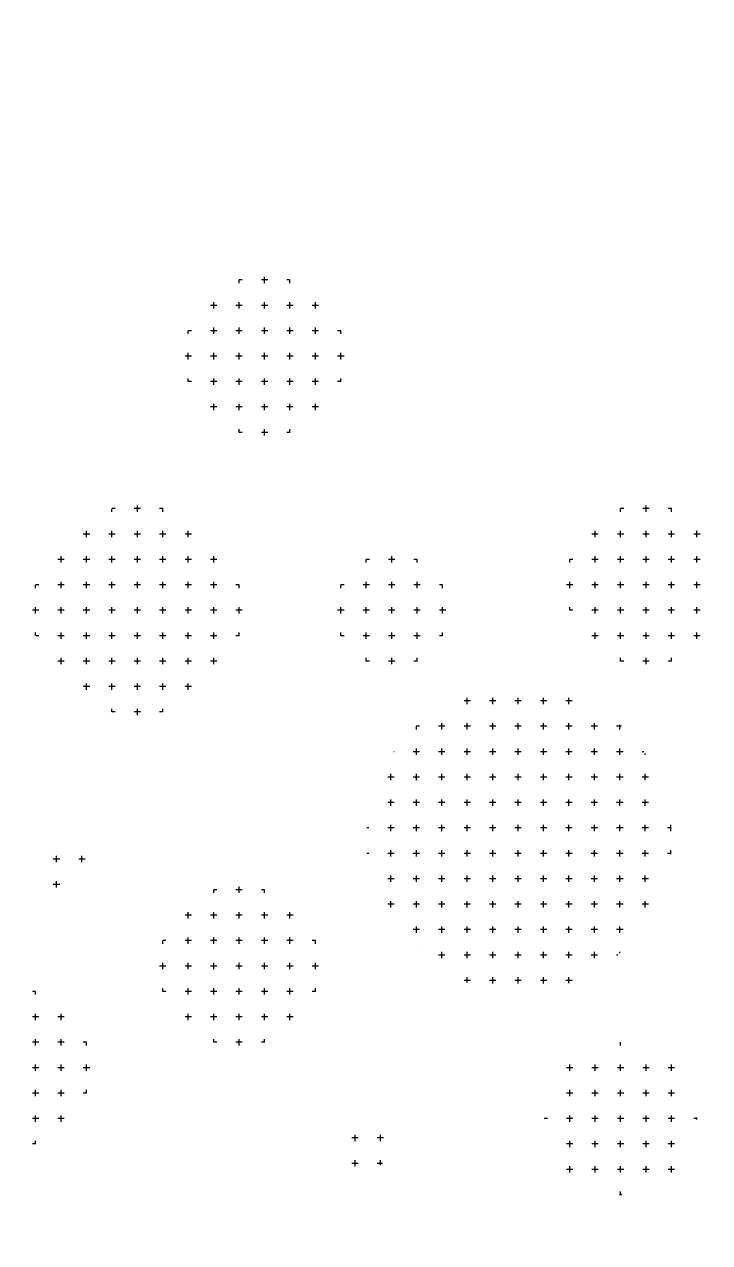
# Model space of a CAD drawing. Header units: millimetres. Extents: x -213 to 898, y -426 to 200.
# Drawn here: x 424.56 to 451.5, y -180.88 to -132.94 of the extents above; entities that cross this region are included whole.
import ezdxf

# ---------------------------------------------------------------- set-up
doc = ezdxf.new("R2010")
doc.units = ezdxf.units.MM
doc.layers.add('Cut', color=1, linetype='Continuous', true_color=0xff0000)
doc.layers.add('Etch', color=5, linetype='Continuous', true_color=0x0000ff)
pattern_1 = [(0, (-400.125, -331), (0, 1), [0.25, -0.75]), (90, (-400, -331.125), (-1, 1e-16), [0.25, -0.75])]
pattern_2 = [(0, (-400.125, -329), (0, 1), [0.25, -0.75]), (90, (-400, -329.125), (-1, 1e-16), [0.25, -0.75])]

msp = doc.modelspace()

# ---------------------------------------------------------------- hatches: boundary and pattern name
at = {"layer": 'Etch', "extrusion": (0, 0, -1)}
h = msp.add_hatch(dxfattribs=at)
h.set_pattern_fill('Plus', color=256, style=0, pattern_type=2)
h.set_pattern_definition(pattern_2)
h.paths.add_polyline_path([(-435, -149), (-434.933, -149.021), (-434.865, -149.042), (-434.796, -149.06), (-434.726, -149.078), (-434.655, -149.094), (-434.584, -149.108), (-434.511, -149.121), (-434.437, -149.132), (-434.363, -149.141), (-434.288, -149.149), (-434.212, -149.155), (-434.136, -149.159), (-434.059, -149.162), (-433.982, -149.162), (-433.904, -149.161), (-433.826, -149.157), (-433.747, -149.152), (-433.668, -149.145), (-433.589, -149.136), (-433.51, -149.124), (-433.431, -149.111), (-433.353, -149.095), (-433.274, -149.078), (-433.195, -149.058), (-433.117, -149.037), (-433.039, -149.013), (-432.962, -148.987), (-432.885, -148.959), (-432.809, -148.93), (-432.734, -148.898), (-432.659, -148.864), (-432.586, -148.828), (-432.513, -148.791), (-432.441, -148.751), (-432.371, -148.71), (-432.301, -148.667), (-432.233, -148.623), (-432.166, -148.576), (-432.1, -148.528), (-432.036, -148.479), (-431.973, -148.428), (-431.912, -148.375), (-431.853, -148.321), (-431.794, -148.266), (-431.738, -148.21), (-431.683, -148.152), (-431.63, -148.094), (-431.579, -148.034), (-431.529, -147.974), (-431.481, -147.912), (-431.435, -147.85), (-431.391, -147.787), (-431.349, -147.723), (-431.308, -147.659), (-431.269, -147.594), (-431.232, -147.529), (-431.197, -147.464), (-431.163, -147.398), (-431.132, -147.332), (-431.102, -147.266), (-431.074, -147.199), (-431.048, -147.133), (-431.023, -147.066), (-431, -147), (-430.979, -146.933), (-430.958, -146.865), (-430.94, -146.796), (-430.922, -146.726), (-430.906, -146.655), (-430.892, -146.584), (-430.879, -146.511), (-430.868, -146.437), (-430.859, -146.363), (-430.851, -146.288), (-430.845, -146.212), (-430.841, -146.136), (-430.838, -146.059), (-430.838, -145.982), (-430.839, -145.904), (-430.843, -145.826), (-430.848, -145.747), (-430.855, -145.668), (-430.864, -145.589), (-430.876, -145.51), (-430.889, -145.431), (-430.905, -145.353), (-430.922, -145.274), (-430.942, -145.195), (-430.963, -145.117), (-430.987, -145.039), (-431.013, -144.962), (-431.041, -144.885), (-431.07, -144.809), (-431.102, -144.734), (-431.136, -144.659), (-431.172, -144.586), (-431.209, -144.513), (-431.249, -144.441), (-431.29, -144.371), (-431.333, -144.301), (-431.377, -144.233), (-431.424, -144.166), (-431.472, -144.1), (-431.521, -144.036), (-431.572, -143.973), (-431.625, -143.912), (-431.679, -143.853), (-431.734, -143.794), (-431.79, -143.738), (-431.848, -143.683), (-431.906, -143.63), (-431.966, -143.579), (-432.026, -143.529), (-432.088, -143.481), (-432.15, -143.435), (-432.213, -143.391), (-432.277, -143.349), (-432.341, -143.308), (-432.406, -143.269), (-432.471, -143.232), (-432.536, -143.197), (-432.602, -143.163), (-432.668, -143.132), (-432.734, -143.102), (-432.801, -143.074), (-432.867, -143.048), (-432.934, -143.023), (-433, -143), (-433.067, -142.979), (-433.135, -142.958), (-433.204, -142.94), (-433.274, -142.922), (-433.345, -142.906), (-433.416, -142.892), (-433.489, -142.879), (-433.563, -142.868), (-433.637, -142.859), (-433.712, -142.851), (-433.788, -142.845), (-433.864, -142.841), (-433.941, -142.838), (-434.018, -142.838), (-434.096, -142.839), (-434.174, -142.843), (-434.253, -142.848), (-434.332, -142.855), (-434.411, -142.864), (-434.49, -142.876), (-434.569, -142.889), (-434.647, -142.905), (-434.726, -142.922), (-434.805, -142.942), (-434.883, -142.963), (-434.961, -142.987), (-435.038, -143.013), (-435.115, -143.041), (-435.191, -143.07), (-435.266, -143.102), (-435.341, -143.136), (-435.414, -143.172), (-435.487, -143.209), (-435.559, -143.249), (-435.629, -143.29), (-435.699, -143.333), (-435.767, -143.377), (-435.834, -143.424), (-435.9, -143.472), (-435.964, -143.521), (-436.027, -143.572), (-436.088, -143.625), (-436.147, -143.679), (-436.206, -143.734), (-436.262, -143.79), (-436.317, -143.848), (-436.37, -143.906), (-436.421, -143.966), (-436.471, -144.026), (-436.519, -144.088), (-436.565, -144.15), (-436.609, -144.213), (-436.651, -144.277), (-436.692, -144.341), (-436.731, -144.406), (-436.768, -144.471), (-436.803, -144.536), (-436.837, -144.602), (-436.868, -144.668), (-436.898, -144.734), (-436.926, -144.801), (-436.952, -144.867), (-436.977, -144.934), (-437, -145), (-437.021, -145.067), (-437.042, -145.135), (-437.06, -145.204), (-437.078, -145.274), (-437.094, -145.345), (-437.108, -145.416), (-437.121, -145.489), (-437.132, -145.563), (-437.141, -145.637), (-437.149, -145.712), (-437.155, -145.788), (-437.159, -145.864), (-437.162, -145.941), (-437.162, -146.018), (-437.161, -146.096), (-437.157, -146.174), (-437.152, -146.253), (-437.145, -146.332), (-437.136, -146.411), (-437.124, -146.49), (-437.111, -146.569), (-437.095, -146.647), (-437.078, -146.726), (-437.058, -146.805), (-437.037, -146.883), (-437.013, -146.961), (-436.987, -147.038), (-436.959, -147.115), (-436.93, -147.191), (-436.898, -147.266), (-436.864, -147.341), (-436.828, -147.414), (-436.791, -147.487), (-436.751, -147.559), (-436.71, -147.629), (-436.667, -147.699), (-436.623, -147.767), (-436.576, -147.834), (-436.528, -147.9), (-436.479, -147.964), (-436.428, -148.027), (-436.375, -148.088), (-436.321, -148.147), (-436.266, -148.206), (-436.21, -148.262), (-436.152, -148.317), (-436.094, -148.37), (-436.034, -148.421), (-435.974, -148.471), (-435.912, -148.519), (-435.85, -148.565), (-435.787, -148.609), (-435.723, -148.651), (-435.659, -148.692), (-435.594, -148.731), (-435.529, -148.768), (-435.464, -148.803), (-435.398, -148.837), (-435.332, -148.868), (-435.266, -148.898), (-435.199, -148.926), (-435.133, -148.952), (-435.066, -148.977)], flags=0)
h = msp.add_hatch(dxfattribs=at)
h.set_pattern_fill('Plus', color=256, style=0, pattern_type=2)
h.set_pattern_definition(pattern_2)
h.paths.add_polyline_path([(-428, -160), (-427.911, -159.977), (-427.823, -159.951), (-427.734, -159.924), (-427.645, -159.894), (-427.556, -159.862), (-427.466, -159.827), (-427.378, -159.79), (-427.289, -159.751), (-427.2, -159.71), (-427.112, -159.666), (-427.025, -159.619), (-426.938, -159.57), (-426.852, -159.519), (-426.766, -159.466), (-426.682, -159.409), (-426.598, -159.351), (-426.515, -159.29), (-426.434, -159.227), (-426.353, -159.162), (-426.275, -159.094), (-426.197, -159.024), (-426.121, -158.952), (-426.047, -158.877), (-425.974, -158.801), (-425.903, -158.722), (-425.834, -158.642), (-425.767, -158.559), (-425.702, -158.475), (-425.64, -158.389), (-425.579, -158.301), (-425.521, -158.212), (-425.464, -158.121), (-425.411, -158.029), (-425.359, -157.936), (-425.311, -157.841), (-425.264, -157.745), (-425.221, -157.648), (-425.179, -157.55), (-425.141, -157.451), (-425.105, -157.352), (-425.072, -157.252), (-425.041, -157.151), (-425.013, -157.05), (-424.988, -156.949), (-424.965, -156.847), (-424.945, -156.746), (-424.928, -156.644), (-424.913, -156.543), (-424.901, -156.441), (-424.891, -156.34), (-424.884, -156.239), (-424.879, -156.139), (-424.877, -156.04), (-424.877, -155.94), (-424.88, -155.842), (-424.885, -155.745), (-424.892, -155.648), (-424.901, -155.552), (-424.913, -155.457), (-424.926, -155.363), (-424.942, -155.271), (-424.959, -155.179), (-424.979, -155.089), (-425, -155), (-425.023, -154.911), (-425.049, -154.823), (-425.076, -154.734), (-425.106, -154.645), (-425.138, -154.556), (-425.173, -154.466), (-425.21, -154.378), (-425.249, -154.289), (-425.29, -154.2), (-425.334, -154.112), (-425.381, -154.025), (-425.43, -153.938), (-425.481, -153.852), (-425.534, -153.766), (-425.591, -153.682), (-425.649, -153.598), (-425.71, -153.515), (-425.773, -153.434), (-425.838, -153.353), (-425.906, -153.275), (-425.976, -153.197), (-426.048, -153.121), (-426.123, -153.047), (-426.199, -152.974), (-426.278, -152.903), (-426.358, -152.834), (-426.441, -152.767), (-426.525, -152.702), (-426.611, -152.64), (-426.699, -152.579), (-426.788, -152.521), (-426.879, -152.464), (-426.971, -152.411), (-427.064, -152.359), (-427.159, -152.311), (-427.255, -152.264), (-427.352, -152.221), (-427.45, -152.179), (-427.549, -152.141), (-427.648, -152.105), (-427.748, -152.072), (-427.849, -152.041), (-427.95, -152.013), (-428.051, -151.988), (-428.153, -151.965), (-428.254, -151.945), (-428.356, -151.928), (-428.457, -151.913), (-428.559, -151.901), (-428.66, -151.891), (-428.761, -151.884), (-428.861, -151.879), (-428.96, -151.877), (-429.06, -151.877), (-429.158, -151.88), (-429.255, -151.885), (-429.352, -151.892), (-429.448, -151.901), (-429.543, -151.913), (-429.637, -151.926), (-429.729, -151.942), (-429.821, -151.959), (-429.911, -151.979), (-430, -152), (-430.089, -152.023), (-430.177, -152.049), (-430.266, -152.076), (-430.355, -152.106), (-430.444, -152.138), (-430.534, -152.173), (-430.622, -152.21), (-430.711, -152.249), (-430.8, -152.29), (-430.888, -152.334), (-430.975, -152.381), (-431.062, -152.43), (-431.148, -152.481), (-431.234, -152.534), (-431.318, -152.591), (-431.402, -152.649), (-431.485, -152.71), (-431.566, -152.773), (-431.647, -152.838), (-431.725, -152.906), (-431.803, -152.976), (-431.879, -153.048), (-431.953, -153.123), (-432.026, -153.199), (-432.097, -153.278), (-432.166, -153.358), (-432.233, -153.441), (-432.298, -153.525), (-432.36, -153.611), (-432.421, -153.699), (-432.479, -153.788), (-432.536, -153.879), (-432.589, -153.971), (-432.641, -154.064), (-432.689, -154.159), (-432.736, -154.255), (-432.779, -154.352), (-432.821, -154.45), (-432.859, -154.549), (-432.895, -154.648), (-432.928, -154.748), (-432.959, -154.849), (-432.987, -154.95), (-433.012, -155.051), (-433.035, -155.153), (-433.055, -155.254), (-433.072, -155.356), (-433.087, -155.457), (-433.099, -155.559), (-433.109, -155.66), (-433.116, -155.761), (-433.121, -155.861), (-433.123, -155.96), (-433.123, -156.06), (-433.12, -156.158), (-433.115, -156.255), (-433.108, -156.352), (-433.099, -156.448), (-433.087, -156.543), (-433.074, -156.637), (-433.058, -156.729), (-433.041, -156.821), (-433.021, -156.911), (-433, -157), (-432.977, -157.089), (-432.951, -157.177), (-432.924, -157.266), (-432.894, -157.355), (-432.862, -157.444), (-432.827, -157.534), (-432.79, -157.622), (-432.751, -157.711), (-432.71, -157.8), (-432.666, -157.888), (-432.619, -157.975), (-432.57, -158.062), (-432.519, -158.148), (-432.466, -158.234), (-432.409, -158.318), (-432.351, -158.402), (-432.29, -158.485), (-432.227, -158.566), (-432.162, -158.647), (-432.094, -158.725), (-432.024, -158.803), (-431.952, -158.879), (-431.877, -158.953), (-431.801, -159.026), (-431.722, -159.097), (-431.642, -159.166), (-431.559, -159.233), (-431.475, -159.298), (-431.389, -159.36), (-431.301, -159.421), (-431.212, -159.479), (-431.121, -159.536), (-431.029, -159.589), (-430.936, -159.641), (-430.841, -159.689), (-430.745, -159.736), (-430.648, -159.779), (-430.55, -159.821), (-430.451, -159.859), (-430.352, -159.895), (-430.252, -159.928), (-430.151, -159.959), (-430.05, -159.987), (-429.949, -160.012), (-429.847, -160.035), (-429.746, -160.055), (-429.644, -160.072), (-429.543, -160.087), (-429.441, -160.099), (-429.34, -160.109), (-429.239, -160.116), (-429.139, -160.121), (-429.04, -160.123), (-428.94, -160.123), (-428.842, -160.12), (-428.745, -160.115), (-428.648, -160.108), (-428.552, -160.099), (-428.457, -160.087), (-428.363, -160.074), (-428.271, -160.058), (-428.179, -160.041), (-428.089, -160.021)], flags=0)
h = msp.add_hatch(dxfattribs=at)
h.set_pattern_fill('Plus', color=256, style=0, pattern_type=2)
h.set_pattern_definition(pattern_1)
h.paths.add_polyline_path([(-450, -158), (-449.933, -158.021), (-449.865, -158.042), (-449.796, -158.06), (-449.726, -158.078), (-449.655, -158.094), (-449.584, -158.108), (-449.511, -158.121), (-449.437, -158.132), (-449.363, -158.141), (-449.288, -158.149), (-449.212, -158.155), (-449.136, -158.159), (-449.059, -158.162), (-448.982, -158.162), (-448.904, -158.161), (-448.826, -158.157), (-448.747, -158.152), (-448.668, -158.145), (-448.589, -158.136), (-448.51, -158.124), (-448.431, -158.111), (-448.353, -158.095), (-448.274, -158.078), (-448.195, -158.058), (-448.117, -158.037), (-448.039, -158.013), (-447.962, -157.987), (-447.885, -157.959), (-447.809, -157.93), (-447.734, -157.898), (-447.659, -157.864), (-447.586, -157.828), (-447.513, -157.791), (-447.441, -157.751), (-447.371, -157.71), (-447.301, -157.667), (-447.233, -157.623), (-447.166, -157.576), (-447.1, -157.528), (-447.036, -157.479), (-446.973, -157.428), (-446.912, -157.375), (-446.853, -157.321), (-446.794, -157.266), (-446.738, -157.21), (-446.683, -157.152), (-446.63, -157.094), (-446.579, -157.034), (-446.529, -156.974), (-446.481, -156.912), (-446.435, -156.85), (-446.391, -156.787), (-446.349, -156.723), (-446.308, -156.659), (-446.269, -156.594), (-446.232, -156.529), (-446.197, -156.464), (-446.163, -156.398), (-446.132, -156.332), (-446.102, -156.266), (-446.074, -156.199), (-446.048, -156.133), (-446.023, -156.066), (-446, -156), (-445.979, -155.933), (-445.958, -155.865), (-445.94, -155.796), (-445.922, -155.726), (-445.906, -155.655), (-445.892, -155.584), (-445.879, -155.511), (-445.868, -155.437), (-445.859, -155.363), (-445.851, -155.288), (-445.845, -155.212), (-445.841, -155.136), (-445.838, -155.059), (-445.838, -154.982), (-445.839, -154.904), (-445.843, -154.826), (-445.848, -154.747), (-445.855, -154.668), (-445.864, -154.589), (-445.876, -154.51), (-445.889, -154.431), (-445.905, -154.353), (-445.922, -154.274), (-445.942, -154.195), (-445.963, -154.117), (-445.987, -154.039), (-446.013, -153.962), (-446.041, -153.885), (-446.07, -153.809), (-446.102, -153.734), (-446.136, -153.659), (-446.172, -153.586), (-446.209, -153.513), (-446.249, -153.441), (-446.29, -153.371), (-446.333, -153.301), (-446.377, -153.233), (-446.424, -153.166), (-446.472, -153.1), (-446.521, -153.036), (-446.572, -152.973), (-446.625, -152.912), (-446.679, -152.853), (-446.734, -152.794), (-446.79, -152.738), (-446.848, -152.683), (-446.906, -152.63), (-446.966, -152.579), (-447.026, -152.529), (-447.088, -152.481), (-447.15, -152.435), (-447.213, -152.391), (-447.277, -152.349), (-447.341, -152.308), (-447.406, -152.269), (-447.471, -152.232), (-447.536, -152.197), (-447.602, -152.163), (-447.668, -152.132), (-447.734, -152.102), (-447.801, -152.074), (-447.867, -152.048), (-447.934, -152.023), (-448, -152), (-448.067, -151.979), (-448.135, -151.958), (-448.204, -151.94), (-448.274, -151.922), (-448.345, -151.906), (-448.416, -151.892), (-448.489, -151.879), (-448.563, -151.868), (-448.637, -151.859), (-448.712, -151.851), (-448.788, -151.845), (-448.864, -151.841), (-448.941, -151.838), (-449.018, -151.838), (-449.096, -151.839), (-449.174, -151.843), (-449.253, -151.848), (-449.332, -151.855), (-449.411, -151.864), (-449.49, -151.876), (-449.569, -151.889), (-449.647, -151.905), (-449.726, -151.922), (-449.805, -151.942), (-449.883, -151.963), (-449.961, -151.987), (-450.038, -152.013), (-450.115, -152.041), (-450.191, -152.07), (-450.266, -152.102), (-450.341, -152.136), (-450.414, -152.172), (-450.487, -152.209), (-450.559, -152.249), (-450.629, -152.29), (-450.699, -152.333), (-450.767, -152.377), (-450.834, -152.424), (-450.9, -152.472), (-450.964, -152.521), (-451.027, -152.572), (-451.088, -152.625), (-451.147, -152.679), (-451.206, -152.734), (-451.262, -152.79), (-451.317, -152.848), (-451.37, -152.906), (-451.421, -152.966), (-451.471, -153.026), (-451.519, -153.088), (-451.565, -153.15), (-451.609, -153.213), (-451.651, -153.277), (-451.692, -153.341), (-451.731, -153.406), (-451.768, -153.471), (-451.803, -153.536), (-451.837, -153.602), (-451.868, -153.668), (-451.898, -153.734), (-451.926, -153.801), (-451.952, -153.867), (-451.977, -153.934), (-452, -154), (-452.021, -154.067), (-452.042, -154.135), (-452.06, -154.204), (-452.078, -154.274), (-452.094, -154.345), (-452.108, -154.416), (-452.121, -154.489), (-452.132, -154.563), (-452.141, -154.637), (-452.149, -154.712), (-452.155, -154.788), (-452.159, -154.864), (-452.162, -154.941), (-452.162, -155.018), (-452.161, -155.096), (-452.157, -155.174), (-452.152, -155.253), (-452.145, -155.332), (-452.136, -155.411), (-452.124, -155.49), (-452.111, -155.569), (-452.095, -155.647), (-452.078, -155.726), (-452.058, -155.805), (-452.037, -155.883), (-452.013, -155.961), (-451.987, -156.038), (-451.959, -156.115), (-451.93, -156.191), (-451.898, -156.266), (-451.864, -156.341), (-451.828, -156.414), (-451.791, -156.487), (-451.751, -156.559), (-451.71, -156.629), (-451.667, -156.699), (-451.623, -156.767), (-451.576, -156.834), (-451.528, -156.9), (-451.479, -156.964), (-451.428, -157.027), (-451.375, -157.088), (-451.321, -157.147), (-451.266, -157.206), (-451.21, -157.262), (-451.152, -157.317), (-451.094, -157.37), (-451.034, -157.421), (-450.974, -157.471), (-450.912, -157.519), (-450.85, -157.565), (-450.787, -157.609), (-450.723, -157.651), (-450.659, -157.692), (-450.594, -157.731), (-450.529, -157.768), (-450.464, -157.803), (-450.398, -157.837), (-450.332, -157.868), (-450.266, -157.898), (-450.199, -157.926), (-450.133, -157.952), (-450.066, -157.977)], flags=0)
h = msp.add_hatch(dxfattribs=at)
h.set_pattern_fill('Plus', color=256, style=0, pattern_type=2)
h.set_pattern_definition(pattern_1)
h.paths.add_polyline_path([(-438, -158), (-437.956, -157.977), (-437.912, -157.953), (-437.868, -157.928), (-437.824, -157.902), (-437.781, -157.875), (-437.738, -157.846), (-437.695, -157.816), (-437.653, -157.785), (-437.611, -157.752), (-437.569, -157.719), (-437.529, -157.684), (-437.488, -157.648), (-437.449, -157.61), (-437.41, -157.572), (-437.371, -157.532), (-437.334, -157.491), (-437.297, -157.45), (-437.262, -157.407), (-437.227, -157.362), (-437.193, -157.317), (-437.16, -157.271), (-437.129, -157.224), (-437.098, -157.176), (-437.069, -157.127), (-437.04, -157.077), (-437.013, -157.026), (-436.988, -156.975), (-436.963, -156.922), (-436.94, -156.869), (-436.918, -156.816), (-436.898, -156.762), (-436.879, -156.707), (-436.861, -156.652), (-436.845, -156.596), (-436.83, -156.54), (-436.817, -156.484), (-436.805, -156.428), (-436.795, -156.371), (-436.786, -156.314), (-436.779, -156.257), (-436.773, -156.201), (-436.769, -156.144), (-436.766, -156.087), (-436.764, -156.03), (-436.764, -155.974), (-436.765, -155.918), (-436.768, -155.862), (-436.772, -155.806), (-436.778, -155.751), (-436.785, -155.697), (-436.793, -155.643), (-436.802, -155.589), (-436.813, -155.536), (-436.824, -155.483), (-436.837, -155.432), (-436.851, -155.381), (-436.867, -155.33), (-436.883, -155.281), (-436.9, -155.232), (-436.918, -155.184), (-436.937, -155.137), (-436.957, -155.09), (-436.978, -155.045), (-437, -155), (-437.023, -154.956), (-437.047, -154.912), (-437.072, -154.868), (-437.098, -154.824), (-437.125, -154.781), (-437.154, -154.738), (-437.184, -154.695), (-437.215, -154.653), (-437.248, -154.611), (-437.281, -154.569), (-437.316, -154.529), (-437.352, -154.488), (-437.39, -154.449), (-437.428, -154.41), (-437.468, -154.371), (-437.509, -154.334), (-437.55, -154.297), (-437.593, -154.262), (-437.638, -154.227), (-437.683, -154.193), (-437.729, -154.16), (-437.776, -154.129), (-437.824, -154.098), (-437.873, -154.069), (-437.923, -154.04), (-437.974, -154.013), (-438.025, -153.988), (-438.078, -153.963), (-438.131, -153.94), (-438.184, -153.918), (-438.238, -153.898), (-438.293, -153.879), (-438.348, -153.861), (-438.404, -153.845), (-438.46, -153.83), (-438.516, -153.817), (-438.572, -153.805), (-438.629, -153.795), (-438.686, -153.786), (-438.743, -153.779), (-438.799, -153.773), (-438.856, -153.769), (-438.913, -153.766), (-438.97, -153.764), (-439.026, -153.764), (-439.082, -153.765), (-439.138, -153.768), (-439.194, -153.772), (-439.249, -153.778), (-439.303, -153.785), (-439.357, -153.793), (-439.411, -153.802), (-439.464, -153.813), (-439.517, -153.824), (-439.568, -153.837), (-439.619, -153.851), (-439.67, -153.867), (-439.719, -153.883), (-439.768, -153.9), (-439.816, -153.918), (-439.863, -153.937), (-439.91, -153.957), (-439.955, -153.978), (-440, -154), (-440.044, -154.023), (-440.088, -154.047), (-440.132, -154.072), (-440.176, -154.098), (-440.219, -154.125), (-440.262, -154.154), (-440.305, -154.184), (-440.347, -154.215), (-440.389, -154.248), (-440.431, -154.281), (-440.471, -154.316), (-440.512, -154.352), (-440.551, -154.39), (-440.59, -154.428), (-440.629, -154.468), (-440.666, -154.509), (-440.703, -154.55), (-440.738, -154.593), (-440.773, -154.638), (-440.807, -154.683), (-440.84, -154.729), (-440.871, -154.776), (-440.902, -154.824), (-440.931, -154.873), (-440.96, -154.923), (-440.987, -154.974), (-441.012, -155.025), (-441.037, -155.078), (-441.06, -155.131), (-441.082, -155.184), (-441.102, -155.238), (-441.121, -155.293), (-441.139, -155.348), (-441.155, -155.404), (-441.17, -155.46), (-441.183, -155.516), (-441.195, -155.572), (-441.205, -155.629), (-441.214, -155.686), (-441.221, -155.743), (-441.227, -155.799), (-441.231, -155.856), (-441.234, -155.913), (-441.236, -155.97), (-441.236, -156.026), (-441.235, -156.082), (-441.232, -156.138), (-441.228, -156.194), (-441.222, -156.249), (-441.215, -156.303), (-441.207, -156.357), (-441.198, -156.411), (-441.187, -156.464), (-441.176, -156.517), (-441.163, -156.568), (-441.149, -156.619), (-441.133, -156.67), (-441.117, -156.719), (-441.1, -156.768), (-441.082, -156.816), (-441.063, -156.863), (-441.043, -156.91), (-441.022, -156.955), (-441, -157), (-440.977, -157.044), (-440.953, -157.088), (-440.928, -157.132), (-440.902, -157.176), (-440.875, -157.219), (-440.846, -157.262), (-440.816, -157.305), (-440.785, -157.347), (-440.752, -157.389), (-440.719, -157.431), (-440.684, -157.471), (-440.648, -157.512), (-440.61, -157.551), (-440.572, -157.59), (-440.532, -157.629), (-440.491, -157.666), (-440.45, -157.703), (-440.407, -157.738), (-440.362, -157.773), (-440.317, -157.807), (-440.271, -157.84), (-440.224, -157.871), (-440.176, -157.902), (-440.127, -157.931), (-440.077, -157.96), (-440.026, -157.987), (-439.975, -158.012), (-439.922, -158.037), (-439.869, -158.06), (-439.816, -158.082), (-439.762, -158.102), (-439.707, -158.121), (-439.652, -158.139), (-439.596, -158.155), (-439.54, -158.17), (-439.484, -158.183), (-439.428, -158.195), (-439.371, -158.205), (-439.314, -158.214), (-439.257, -158.221), (-439.201, -158.227), (-439.144, -158.231), (-439.087, -158.234), (-439.03, -158.236), (-438.974, -158.236), (-438.918, -158.235), (-438.862, -158.232), (-438.806, -158.228), (-438.751, -158.222), (-438.697, -158.215), (-438.643, -158.207), (-438.589, -158.198), (-438.536, -158.187), (-438.483, -158.176), (-438.432, -158.163), (-438.381, -158.149), (-438.33, -158.133), (-438.281, -158.117), (-438.232, -158.1), (-438.184, -158.082), (-438.137, -158.063), (-438.09, -158.043), (-438.045, -158.022)], flags=0)
h = msp.add_hatch(dxfattribs=at)
h.set_pattern_fill('Plus', color=256, style=0, pattern_type=2)
h.set_pattern_definition([(0, (-380.0956, -406.5655), (0, 1), [0.25, -0.75]), (90, (-379.9706, -406.6905), (-1, 1e-16), [0.25, -0.75])])
h.paths.add_polyline_path([(-442.545, -170.821), (-442.416, -170.787), (-442.287, -170.75), (-442.157, -170.71), (-442.028, -170.667), (-441.898, -170.62), (-441.768, -170.57), (-441.639, -170.516), (-441.51, -170.459), (-441.381, -170.398), (-441.253, -170.334), (-441.126, -170.267), (-440.999, -170.196), (-440.874, -170.121), (-440.749, -170.043), (-440.626, -169.962), (-440.504, -169.877), (-440.384, -169.788), (-440.265, -169.696), (-440.149, -169.601), (-440.034, -169.502), (-439.921, -169.4), (-439.811, -169.295), (-439.702, -169.187), (-439.597, -169.076), (-439.494, -168.961), (-439.393, -168.844), (-439.296, -168.724), (-439.201, -168.602), (-439.11, -168.477), (-439.022, -168.349), (-438.937, -168.219), (-438.855, -168.087), (-438.777, -167.953), (-438.702, -167.817), (-438.631, -167.679), (-438.564, -167.539), (-438.5, -167.398), (-438.44, -167.256), (-438.384, -167.112), (-438.332, -166.967), (-438.283, -166.822), (-438.239, -166.675), (-438.198, -166.528), (-438.161, -166.381), (-438.128, -166.233), (-438.099, -166.085), (-438.074, -165.937), (-438.052, -165.79), (-438.034, -165.642), (-438.02, -165.495), (-438.01, -165.348), (-438.003, -165.203), (-438, -165.058), (-438.001, -164.913), (-438.004, -164.77), (-438.012, -164.628), (-438.022, -164.488), (-438.036, -164.348), (-438.052, -164.21), (-438.072, -164.074), (-438.095, -163.939), (-438.12, -163.806), (-438.148, -163.674), (-438.179, -163.545), (-438.213, -163.416), (-438.25, -163.287), (-438.29, -163.157), (-438.333, -163.028), (-438.38, -162.898), (-438.43, -162.768), (-438.484, -162.639), (-438.541, -162.51), (-438.602, -162.381), (-438.666, -162.253), (-438.733, -162.126), (-438.804, -161.999), (-438.879, -161.874), (-438.957, -161.749), (-439.038, -161.626), (-439.123, -161.504), (-439.212, -161.384), (-439.304, -161.265), (-439.399, -161.149), (-439.498, -161.034), (-439.6, -160.921), (-439.705, -160.811), (-439.813, -160.702), (-439.924, -160.597), (-440.039, -160.494), (-440.156, -160.393), (-440.276, -160.296), (-440.398, -160.201), (-440.523, -160.11), (-440.651, -160.022), (-440.781, -159.937), (-440.913, -159.855), (-441.047, -159.777), (-441.183, -159.702), (-441.321, -159.631), (-441.461, -159.564), (-441.602, -159.5), (-441.744, -159.44), (-441.888, -159.384), (-442.033, -159.332), (-442.178, -159.283), (-442.325, -159.239), (-442.472, -159.198), (-442.619, -159.161), (-442.767, -159.128), (-442.915, -159.099), (-443.063, -159.074), (-443.21, -159.052), (-443.358, -159.034), (-443.505, -159.02), (-443.652, -159.01), (-443.797, -159.003), (-443.942, -159), (-444.087, -159.001), (-444.23, -159.004), (-444.372, -159.012), (-444.512, -159.022), (-444.652, -159.036), (-444.79, -159.052), (-444.926, -159.072), (-445.061, -159.095), (-445.194, -159.12), (-445.326, -159.148), (-445.455, -159.179), (-445.584, -159.213), (-445.713, -159.25), (-445.843, -159.29), (-445.972, -159.333), (-446.102, -159.38), (-446.232, -159.43), (-446.361, -159.484), (-446.49, -159.541), (-446.619, -159.602), (-446.747, -159.666), (-446.874, -159.733), (-447.001, -159.804), (-447.126, -159.879), (-447.251, -159.957), (-447.374, -160.038), (-447.496, -160.123), (-447.616, -160.212), (-447.735, -160.304), (-447.851, -160.399), (-447.966, -160.498), (-448.079, -160.6), (-448.189, -160.705), (-448.298, -160.813), (-448.403, -160.924), (-448.506, -161.039), (-448.607, -161.156), (-448.704, -161.276), (-448.799, -161.398), (-448.89, -161.523), (-448.978, -161.651), (-449.063, -161.781), (-449.145, -161.913), (-449.223, -162.047), (-449.298, -162.183), (-449.369, -162.321), (-449.436, -162.461), (-449.5, -162.602), (-449.56, -162.744), (-449.616, -162.888), (-449.668, -163.033), (-449.717, -163.178), (-449.761, -163.325), (-449.802, -163.472), (-449.839, -163.619), (-449.872, -163.767), (-449.901, -163.915), (-449.926, -164.063), (-449.948, -164.21), (-449.966, -164.358), (-449.98, -164.505), (-449.99, -164.652), (-449.997, -164.797), (-450, -164.942), (-449.999, -165.087), (-449.996, -165.23), (-449.988, -165.372), (-449.978, -165.512), (-449.964, -165.652), (-449.948, -165.79), (-449.928, -165.926), (-449.905, -166.061), (-449.88, -166.194), (-449.852, -166.326), (-449.821, -166.455), (-449.787, -166.584), (-449.75, -166.713), (-449.71, -166.843), (-449.667, -166.972), (-449.62, -167.102), (-449.57, -167.232), (-449.516, -167.361), (-449.459, -167.49), (-449.398, -167.619), (-449.334, -167.747), (-449.267, -167.874), (-449.196, -168.001), (-449.121, -168.126), (-449.043, -168.251), (-448.962, -168.374), (-448.877, -168.496), (-448.788, -168.616), (-448.696, -168.735), (-448.601, -168.851), (-448.502, -168.966), (-448.4, -169.079), (-448.295, -169.189), (-448.187, -169.298), (-448.076, -169.403), (-447.961, -169.506), (-447.844, -169.607), (-447.724, -169.704), (-447.602, -169.799), (-447.477, -169.89), (-447.349, -169.978), (-447.219, -170.063), (-447.087, -170.145), (-446.953, -170.223), (-446.817, -170.298), (-446.679, -170.369), (-446.539, -170.436), (-446.398, -170.5), (-446.256, -170.56), (-446.112, -170.616), (-445.967, -170.668), (-445.822, -170.717), (-445.675, -170.761), (-445.528, -170.802), (-445.381, -170.839), (-445.233, -170.872), (-445.085, -170.901), (-444.937, -170.926), (-444.79, -170.948), (-444.642, -170.966), (-444.495, -170.98), (-444.348, -170.99), (-444.203, -170.997), (-444.058, -171), (-443.913, -170.999), (-443.77, -170.996), (-443.628, -170.988), (-443.488, -170.978), (-443.348, -170.964), (-443.21, -170.948), (-443.074, -170.928), (-442.939, -170.905), (-442.806, -170.88), (-442.674, -170.852)], flags=0)
h = msp.add_hatch(dxfattribs=at)
h.set_pattern_fill('Plus', color=256, style=0, pattern_type=2)
h.set_pattern_definition([(0, (-414.9447, -239.7902), (0, 1), [0.25, -0.75]), (90, (-414.8197, -239.9152), (-1, 1e-16), [0.25, -0.75])])
h.paths.add_polyline_path([(-425.553, -166.894), (-425.533, -166.884), (-425.513, -166.874), (-425.494, -166.862), (-425.474, -166.851), (-425.455, -166.838), (-425.436, -166.825), (-425.416, -166.812), (-425.397, -166.798), (-425.379, -166.784), (-425.36, -166.769), (-425.342, -166.753), (-425.324, -166.737), (-425.306, -166.72), (-425.289, -166.703), (-425.272, -166.685), (-425.255, -166.667), (-425.239, -166.648), (-425.223, -166.629), (-425.207, -166.609), (-425.192, -166.589), (-425.177, -166.568), (-425.163, -166.547), (-425.149, -166.526), (-425.136, -166.504), (-425.124, -166.482), (-425.112, -166.459), (-425.1, -166.436), (-425.089, -166.413), (-425.079, -166.389), (-425.069, -166.365), (-425.06, -166.341), (-425.051, -166.316), (-425.043, -166.292), (-425.036, -166.267), (-425.03, -166.242), (-425.024, -166.217), (-425.018, -166.191), (-425.014, -166.166), (-425.01, -166.141), (-425.007, -166.115), (-425.004, -166.09), (-425.002, -166.064), (-425.001, -166.039), (-425, -166.014), (-425, -165.988), (-425.001, -165.963), (-425.002, -165.938), (-425.004, -165.913), (-425.006, -165.889), (-425.009, -165.864), (-425.013, -165.84), (-425.017, -165.816), (-425.022, -165.792), (-425.027, -165.769), (-425.033, -165.746), (-425.039, -165.723), (-425.046, -165.7), (-425.053, -165.678), (-425.061, -165.656), (-425.069, -165.635), (-425.078, -165.614), (-425.087, -165.593), (-425.096, -165.573), (-425.106, -165.553), (-425.116, -165.533), (-425.126, -165.513), (-425.138, -165.494), (-425.149, -165.474), (-425.162, -165.455), (-425.175, -165.436), (-425.188, -165.416), (-425.202, -165.397), (-425.216, -165.379), (-425.231, -165.36), (-425.247, -165.342), (-425.263, -165.324), (-425.28, -165.306), (-425.297, -165.289), (-425.315, -165.272), (-425.333, -165.255), (-425.352, -165.239), (-425.371, -165.223), (-425.391, -165.207), (-425.411, -165.192), (-425.432, -165.177), (-425.453, -165.163), (-425.474, -165.149), (-425.496, -165.136), (-425.518, -165.124), (-425.541, -165.112), (-425.564, -165.1), (-425.587, -165.089), (-425.611, -165.079), (-425.635, -165.069), (-425.659, -165.06), (-425.684, -165.051), (-425.708, -165.043), (-425.733, -165.036), (-425.758, -165.03), (-425.783, -165.024), (-425.809, -165.018), (-425.834, -165.014), (-425.859, -165.01), (-425.885, -165.007), (-425.91, -165.004), (-425.936, -165.002), (-425.961, -165.001), (-425.986, -165), (-426.012, -165), (-426.037, -165.001), (-426.062, -165.002), (-426.087, -165.004), (-426.111, -165.006), (-426.136, -165.009), (-426.16, -165.013), (-426.184, -165.017), (-426.208, -165.022), (-426.231, -165.027), (-426.254, -165.033), (-426.277, -165.039), (-426.3, -165.046), (-426.322, -165.053), (-426.344, -165.061), (-426.365, -165.069), (-426.386, -165.078), (-426.407, -165.087), (-426.427, -165.096), (-426.447, -165.106), (-426.467, -165.116), (-426.487, -165.126), (-426.506, -165.138), (-426.526, -165.149), (-426.545, -165.162), (-426.564, -165.175), (-426.584, -165.188), (-426.603, -165.202), (-426.621, -165.216), (-426.64, -165.231), (-426.658, -165.247), (-426.676, -165.263), (-426.694, -165.28), (-426.711, -165.297), (-426.728, -165.315), (-426.745, -165.333), (-426.761, -165.352), (-426.777, -165.371), (-426.793, -165.391), (-426.808, -165.411), (-426.823, -165.432), (-426.837, -165.453), (-426.851, -165.474), (-426.864, -165.496), (-426.876, -165.518), (-426.888, -165.541), (-426.9, -165.564), (-426.911, -165.587), (-426.921, -165.611), (-426.931, -165.635), (-426.94, -165.659), (-426.949, -165.684), (-426.957, -165.708), (-426.964, -165.733), (-426.97, -165.758), (-426.976, -165.783), (-426.982, -165.809), (-426.986, -165.834), (-426.99, -165.859), (-426.993, -165.885), (-426.996, -165.91), (-426.998, -165.936), (-426.999, -165.961), (-427, -165.986), (-427, -166.012), (-426.999, -166.037), (-426.998, -166.062), (-426.996, -166.087), (-426.994, -166.111), (-426.991, -166.136), (-426.987, -166.16), (-426.983, -166.184), (-426.978, -166.208), (-426.973, -166.231), (-426.967, -166.254), (-426.961, -166.277), (-426.954, -166.3), (-426.947, -166.322), (-426.939, -166.344), (-426.931, -166.365), (-426.922, -166.386), (-426.913, -166.407), (-426.904, -166.427), (-426.894, -166.447), (-426.884, -166.467), (-426.874, -166.487), (-426.862, -166.506), (-426.851, -166.526), (-426.838, -166.545), (-426.825, -166.564), (-426.812, -166.584), (-426.798, -166.603), (-426.784, -166.621), (-426.769, -166.64), (-426.753, -166.658), (-426.737, -166.676), (-426.72, -166.694), (-426.703, -166.711), (-426.685, -166.728), (-426.667, -166.745), (-426.648, -166.761), (-426.629, -166.777), (-426.609, -166.793), (-426.589, -166.808), (-426.568, -166.823), (-426.547, -166.837), (-426.526, -166.851), (-426.504, -166.864), (-426.482, -166.876), (-426.459, -166.888), (-426.436, -166.9), (-426.413, -166.911), (-426.389, -166.921), (-426.365, -166.931), (-426.341, -166.94), (-426.316, -166.949), (-426.292, -166.957), (-426.267, -166.964), (-426.242, -166.97), (-426.217, -166.976), (-426.191, -166.982), (-426.166, -166.986), (-426.141, -166.99), (-426.115, -166.993), (-426.09, -166.996), (-426.064, -166.998), (-426.039, -166.999), (-426.014, -167), (-425.988, -167), (-425.963, -166.999), (-425.938, -166.998), (-425.913, -166.996), (-425.889, -166.994), (-425.864, -166.991), (-425.84, -166.987), (-425.816, -166.983), (-425.792, -166.978), (-425.769, -166.973), (-425.746, -166.967), (-425.723, -166.961), (-425.7, -166.954), (-425.678, -166.947), (-425.656, -166.939), (-425.635, -166.931), (-425.614, -166.922), (-425.593, -166.913), (-425.573, -166.904)], flags=0)
h = msp.add_hatch(dxfattribs=at)
h.set_pattern_fill('Plus', color=256, style=0, pattern_type=2)
h.set_pattern_definition([(0, (-399.125, -332), (0, 1), [0.25, -0.75]), (90, (-399, -332.125), (-1, 1e-16), [0.25, -0.75])])
h.paths.add_polyline_path([(-434, -173), (-433.933, -173.021), (-433.865, -173.042), (-433.796, -173.06), (-433.726, -173.078), (-433.655, -173.094), (-433.584, -173.108), (-433.511, -173.121), (-433.437, -173.132), (-433.363, -173.141), (-433.288, -173.149), (-433.212, -173.155), (-433.136, -173.159), (-433.059, -173.162), (-432.982, -173.162), (-432.904, -173.161), (-432.826, -173.157), (-432.747, -173.152), (-432.668, -173.145), (-432.589, -173.136), (-432.51, -173.124), (-432.431, -173.111), (-432.353, -173.095), (-432.274, -173.078), (-432.195, -173.058), (-432.117, -173.037), (-432.039, -173.013), (-431.962, -172.987), (-431.885, -172.959), (-431.809, -172.93), (-431.734, -172.898), (-431.659, -172.864), (-431.586, -172.828), (-431.513, -172.791), (-431.441, -172.751), (-431.371, -172.71), (-431.301, -172.667), (-431.233, -172.623), (-431.166, -172.576), (-431.1, -172.528), (-431.036, -172.479), (-430.973, -172.428), (-430.912, -172.375), (-430.853, -172.321), (-430.794, -172.266), (-430.738, -172.21), (-430.683, -172.152), (-430.63, -172.094), (-430.579, -172.034), (-430.529, -171.974), (-430.481, -171.912), (-430.435, -171.85), (-430.391, -171.787), (-430.349, -171.723), (-430.308, -171.659), (-430.269, -171.594), (-430.232, -171.529), (-430.197, -171.464), (-430.163, -171.398), (-430.132, -171.332), (-430.102, -171.266), (-430.074, -171.199), (-430.048, -171.133), (-430.023, -171.066), (-430, -171), (-429.979, -170.933), (-429.958, -170.865), (-429.94, -170.796), (-429.922, -170.726), (-429.906, -170.655), (-429.892, -170.584), (-429.879, -170.511), (-429.868, -170.437), (-429.859, -170.363), (-429.851, -170.288), (-429.845, -170.212), (-429.841, -170.136), (-429.838, -170.059), (-429.838, -169.982), (-429.839, -169.904), (-429.843, -169.826), (-429.848, -169.747), (-429.855, -169.668), (-429.864, -169.589), (-429.876, -169.51), (-429.889, -169.431), (-429.905, -169.353), (-429.922, -169.274), (-429.942, -169.195), (-429.963, -169.117), (-429.987, -169.039), (-430.013, -168.962), (-430.041, -168.885), (-430.07, -168.809), (-430.102, -168.734), (-430.136, -168.659), (-430.172, -168.586), (-430.209, -168.513), (-430.249, -168.441), (-430.29, -168.371), (-430.333, -168.301), (-430.377, -168.233), (-430.424, -168.166), (-430.472, -168.1), (-430.521, -168.036), (-430.572, -167.973), (-430.625, -167.912), (-430.679, -167.853), (-430.734, -167.794), (-430.79, -167.738), (-430.848, -167.683), (-430.906, -167.63), (-430.966, -167.579), (-431.026, -167.529), (-431.088, -167.481), (-431.15, -167.435), (-431.213, -167.391), (-431.277, -167.349), (-431.341, -167.308), (-431.406, -167.269), (-431.471, -167.232), (-431.536, -167.197), (-431.602, -167.163), (-431.668, -167.132), (-431.734, -167.102), (-431.801, -167.074), (-431.867, -167.048), (-431.934, -167.023), (-432, -167), (-432.067, -166.979), (-432.135, -166.958), (-432.204, -166.94), (-432.274, -166.922), (-432.345, -166.906), (-432.416, -166.892), (-432.489, -166.879), (-432.563, -166.868), (-432.637, -166.859), (-432.712, -166.851), (-432.788, -166.845), (-432.864, -166.841), (-432.941, -166.838), (-433.018, -166.838), (-433.096, -166.839), (-433.174, -166.843), (-433.253, -166.848), (-433.332, -166.855), (-433.411, -166.864), (-433.49, -166.876), (-433.569, -166.889), (-433.647, -166.905), (-433.726, -166.922), (-433.805, -166.942), (-433.883, -166.963), (-433.961, -166.987), (-434.038, -167.013), (-434.115, -167.041), (-434.191, -167.07), (-434.266, -167.102), (-434.341, -167.136), (-434.414, -167.172), (-434.487, -167.209), (-434.559, -167.249), (-434.629, -167.29), (-434.699, -167.333), (-434.767, -167.377), (-434.834, -167.424), (-434.9, -167.472), (-434.964, -167.521), (-435.027, -167.572), (-435.088, -167.625), (-435.147, -167.679), (-435.206, -167.734), (-435.262, -167.79), (-435.317, -167.848), (-435.37, -167.906), (-435.421, -167.966), (-435.471, -168.026), (-435.519, -168.088), (-435.565, -168.15), (-435.609, -168.213), (-435.651, -168.277), (-435.692, -168.341), (-435.731, -168.406), (-435.768, -168.471), (-435.803, -168.536), (-435.837, -168.602), (-435.868, -168.668), (-435.898, -168.734), (-435.926, -168.801), (-435.952, -168.867), (-435.977, -168.934), (-436, -169), (-436.021, -169.067), (-436.042, -169.135), (-436.06, -169.204), (-436.078, -169.274), (-436.094, -169.345), (-436.108, -169.416), (-436.121, -169.489), (-436.132, -169.563), (-436.141, -169.637), (-436.149, -169.712), (-436.155, -169.788), (-436.159, -169.864), (-436.162, -169.941), (-436.162, -170.018), (-436.161, -170.096), (-436.157, -170.174), (-436.152, -170.253), (-436.145, -170.332), (-436.136, -170.411), (-436.124, -170.49), (-436.111, -170.569), (-436.095, -170.647), (-436.078, -170.726), (-436.058, -170.805), (-436.037, -170.883), (-436.013, -170.961), (-435.987, -171.038), (-435.959, -171.115), (-435.93, -171.191), (-435.898, -171.266), (-435.864, -171.341), (-435.828, -171.414), (-435.791, -171.487), (-435.751, -171.559), (-435.71, -171.629), (-435.667, -171.699), (-435.623, -171.767), (-435.576, -171.834), (-435.528, -171.9), (-435.479, -171.964), (-435.428, -172.027), (-435.375, -172.088), (-435.321, -172.147), (-435.266, -172.206), (-435.21, -172.262), (-435.152, -172.317), (-435.094, -172.37), (-435.034, -172.421), (-434.974, -172.471), (-434.912, -172.519), (-434.85, -172.565), (-434.787, -172.609), (-434.723, -172.651), (-434.659, -172.692), (-434.594, -172.731), (-434.529, -172.768), (-434.464, -172.803), (-434.398, -172.837), (-434.332, -172.868), (-434.266, -172.898), (-434.199, -172.926), (-434.133, -172.952), (-434.066, -172.977)], flags=0)
h = msp.add_hatch(dxfattribs=at)
h.set_pattern_fill('Plus', color=256, style=0, pattern_type=2)
h.set_pattern_definition(pattern_1)
h.paths.add_polyline_path([(-425, -177), (-424.933, -177.021), (-424.865, -177.042), (-424.796, -177.06), (-424.726, -177.078), (-424.655, -177.094), (-424.584, -177.108), (-424.511, -177.121), (-424.437, -177.132), (-424.363, -177.141), (-424.288, -177.149), (-424.212, -177.155), (-424.136, -177.159), (-424.059, -177.162), (-423.982, -177.162), (-423.904, -177.161), (-423.826, -177.157), (-423.747, -177.152), (-423.668, -177.145), (-423.589, -177.136), (-423.51, -177.124), (-423.431, -177.111), (-423.353, -177.095), (-423.274, -177.078), (-423.195, -177.058), (-423.117, -177.037), (-423.039, -177.013), (-422.962, -176.987), (-422.885, -176.959), (-422.809, -176.93), (-422.734, -176.898), (-422.659, -176.864), (-422.586, -176.828), (-422.513, -176.791), (-422.441, -176.751), (-422.371, -176.71), (-422.301, -176.667), (-422.233, -176.623), (-422.166, -176.576), (-422.1, -176.528), (-422.036, -176.479), (-421.973, -176.428), (-421.912, -176.375), (-421.853, -176.321), (-421.794, -176.266), (-421.738, -176.21), (-421.683, -176.152), (-421.63, -176.094), (-421.579, -176.034), (-421.529, -175.974), (-421.481, -175.912), (-421.435, -175.85), (-421.391, -175.787), (-421.349, -175.723), (-421.308, -175.659), (-421.269, -175.594), (-421.232, -175.529), (-421.197, -175.464), (-421.163, -175.398), (-421.132, -175.332), (-421.102, -175.266), (-421.074, -175.199), (-421.048, -175.133), (-421.023, -175.066), (-421, -175), (-420.979, -174.933), (-420.958, -174.865), (-420.94, -174.796), (-420.922, -174.726), (-420.906, -174.655), (-420.892, -174.584), (-420.879, -174.511), (-420.868, -174.437), (-420.859, -174.363), (-420.851, -174.288), (-420.845, -174.212), (-420.841, -174.136), (-420.838, -174.059), (-420.838, -173.982), (-420.839, -173.904), (-420.843, -173.826), (-420.848, -173.747), (-420.855, -173.668), (-420.864, -173.589), (-420.876, -173.51), (-420.889, -173.431), (-420.905, -173.353), (-420.922, -173.274), (-420.942, -173.195), (-420.963, -173.117), (-420.987, -173.039), (-421.013, -172.962), (-421.041, -172.885), (-421.07, -172.809), (-421.102, -172.734), (-421.136, -172.659), (-421.172, -172.586), (-421.209, -172.513), (-421.249, -172.441), (-421.29, -172.371), (-421.333, -172.301), (-421.377, -172.233), (-421.424, -172.166), (-421.472, -172.1), (-421.521, -172.036), (-421.572, -171.973), (-421.625, -171.912), (-421.679, -171.853), (-421.734, -171.794), (-421.79, -171.738), (-421.848, -171.683), (-421.906, -171.63), (-421.966, -171.579), (-422.026, -171.529), (-422.088, -171.481), (-422.15, -171.435), (-422.213, -171.391), (-422.277, -171.349), (-422.341, -171.308), (-422.406, -171.269), (-422.471, -171.232), (-422.536, -171.197), (-422.602, -171.163), (-422.668, -171.132), (-422.734, -171.102), (-422.801, -171.074), (-422.867, -171.048), (-422.934, -171.023), (-423, -171), (-423.067, -170.979), (-423.135, -170.958), (-423.204, -170.94), (-423.274, -170.922), (-423.345, -170.906), (-423.416, -170.892), (-423.489, -170.879), (-423.563, -170.868), (-423.637, -170.859), (-423.712, -170.851), (-423.788, -170.845), (-423.864, -170.841), (-423.941, -170.838), (-424.018, -170.838), (-424.096, -170.839), (-424.174, -170.843), (-424.253, -170.848), (-424.332, -170.855), (-424.411, -170.864), (-424.49, -170.876), (-424.569, -170.889), (-424.647, -170.905), (-424.726, -170.922), (-424.805, -170.942), (-424.883, -170.963), (-424.961, -170.987), (-425.038, -171.013), (-425.115, -171.041), (-425.191, -171.07), (-425.266, -171.102), (-425.341, -171.136), (-425.414, -171.172), (-425.487, -171.209), (-425.559, -171.249), (-425.629, -171.29), (-425.699, -171.333), (-425.767, -171.377), (-425.834, -171.424), (-425.9, -171.472), (-425.964, -171.521), (-426.027, -171.572), (-426.088, -171.625), (-426.147, -171.679), (-426.206, -171.734), (-426.262, -171.79), (-426.317, -171.848), (-426.37, -171.906), (-426.421, -171.966), (-426.471, -172.026), (-426.519, -172.088), (-426.565, -172.15), (-426.609, -172.213), (-426.651, -172.277), (-426.692, -172.341), (-426.731, -172.406), (-426.768, -172.471), (-426.803, -172.536), (-426.837, -172.602), (-426.868, -172.668), (-426.898, -172.734), (-426.926, -172.801), (-426.952, -172.867), (-426.977, -172.934), (-427, -173), (-427.021, -173.067), (-427.042, -173.135), (-427.06, -173.204), (-427.078, -173.274), (-427.094, -173.345), (-427.108, -173.416), (-427.121, -173.489), (-427.132, -173.563), (-427.141, -173.637), (-427.149, -173.712), (-427.155, -173.788), (-427.159, -173.864), (-427.162, -173.941), (-427.162, -174.018), (-427.161, -174.096), (-427.157, -174.174), (-427.152, -174.253), (-427.145, -174.332), (-427.136, -174.411), (-427.124, -174.49), (-427.111, -174.569), (-427.095, -174.647), (-427.078, -174.726), (-427.058, -174.805), (-427.037, -174.883), (-427.013, -174.961), (-426.987, -175.038), (-426.959, -175.115), (-426.93, -175.191), (-426.898, -175.266), (-426.864, -175.341), (-426.828, -175.414), (-426.791, -175.487), (-426.751, -175.559), (-426.71, -175.629), (-426.667, -175.699), (-426.623, -175.767), (-426.576, -175.834), (-426.528, -175.9), (-426.479, -175.964), (-426.428, -176.027), (-426.375, -176.088), (-426.321, -176.147), (-426.266, -176.206), (-426.21, -176.262), (-426.152, -176.317), (-426.094, -176.37), (-426.034, -176.421), (-425.974, -176.471), (-425.912, -176.519), (-425.85, -176.565), (-425.787, -176.609), (-425.723, -176.651), (-425.659, -176.692), (-425.594, -176.731), (-425.529, -176.768), (-425.464, -176.803), (-425.398, -176.837), (-425.332, -176.868), (-425.266, -176.898), (-425.199, -176.926), (-425.133, -176.952), (-425.066, -176.977)], flags=0)
h = msp.add_hatch(dxfattribs=at)
h.set_pattern_fill('Plus', color=256, style=0, pattern_type=2)
h.set_pattern_definition([(0, (-399.125, -331), (0, 1), [0.25, -0.75]), (90, (-399, -331.125), (-1, 1e-16), [0.25, -0.75])])
h.paths.add_polyline_path([(-448, -173), (-448.067, -173.001), (-448.134, -173.003), (-448.201, -173.007), (-448.27, -173.012), (-448.338, -173.019), (-448.407, -173.028), (-448.476, -173.038), (-448.546, -173.05), (-448.616, -173.064), (-448.686, -173.079), (-448.755, -173.097), (-448.825, -173.116), (-448.895, -173.137), (-448.965, -173.16), (-449.035, -173.184), (-449.104, -173.211), (-449.173, -173.239), (-449.242, -173.269), (-449.31, -173.301), (-449.378, -173.335), (-449.445, -173.371), (-449.511, -173.408), (-449.577, -173.448), (-449.642, -173.489), (-449.705, -173.532), (-449.768, -173.577), (-449.83, -173.623), (-449.891, -173.671), (-449.95, -173.721), (-450.009, -173.772), (-450.066, -173.824), (-450.121, -173.879), (-450.176, -173.934), (-450.228, -173.991), (-450.279, -174.05), (-450.329, -174.109), (-450.377, -174.17), (-450.423, -174.232), (-450.468, -174.295), (-450.511, -174.358), (-450.552, -174.423), (-450.592, -174.489), (-450.629, -174.555), (-450.665, -174.622), (-450.699, -174.69), (-450.731, -174.758), (-450.761, -174.827), (-450.789, -174.896), (-450.816, -174.965), (-450.84, -175.035), (-450.863, -175.105), (-450.884, -175.175), (-450.903, -175.245), (-450.921, -175.314), (-450.936, -175.384), (-450.95, -175.454), (-450.962, -175.524), (-450.972, -175.593), (-450.981, -175.662), (-450.988, -175.73), (-450.993, -175.799), (-450.997, -175.866), (-450.999, -175.933), (-451, -176), (-450.999, -176.067), (-450.997, -176.134), (-450.993, -176.201), (-450.988, -176.27), (-450.981, -176.338), (-450.972, -176.407), (-450.962, -176.476), (-450.95, -176.546), (-450.936, -176.616), (-450.921, -176.686), (-450.903, -176.755), (-450.884, -176.825), (-450.863, -176.895), (-450.84, -176.965), (-450.816, -177.035), (-450.789, -177.104), (-450.761, -177.173), (-450.731, -177.242), (-450.699, -177.31), (-450.665, -177.378), (-450.629, -177.445), (-450.592, -177.511), (-450.552, -177.577), (-450.511, -177.642), (-450.468, -177.705), (-450.423, -177.768), (-450.377, -177.83), (-450.329, -177.891), (-450.279, -177.95), (-450.228, -178.009), (-450.176, -178.066), (-450.121, -178.121), (-450.066, -178.176), (-450.009, -178.228), (-449.95, -178.279), (-449.891, -178.329), (-449.83, -178.377), (-449.768, -178.423), (-449.705, -178.468), (-449.642, -178.511), (-449.577, -178.552), (-449.511, -178.592), (-449.445, -178.629), (-449.378, -178.665), (-449.31, -178.699), (-449.242, -178.731), (-449.173, -178.761), (-449.104, -178.789), (-449.035, -178.816), (-448.965, -178.84), (-448.895, -178.863), (-448.825, -178.884), (-448.755, -178.903), (-448.686, -178.921), (-448.616, -178.936), (-448.546, -178.95), (-448.476, -178.962), (-448.407, -178.972), (-448.338, -178.981), (-448.27, -178.988), (-448.201, -178.993), (-448.134, -178.997), (-448.067, -178.999), (-448, -179), (-447.933, -178.999), (-447.866, -178.997), (-447.799, -178.993), (-447.73, -178.988), (-447.662, -178.981), (-447.593, -178.972), (-447.524, -178.962), (-447.454, -178.95), (-447.384, -178.936), (-447.314, -178.921), (-447.245, -178.903), (-447.175, -178.884), (-447.105, -178.863), (-447.035, -178.84), (-446.965, -178.816), (-446.896, -178.789), (-446.827, -178.761), (-446.758, -178.731), (-446.69, -178.699), (-446.622, -178.665), (-446.555, -178.629), (-446.489, -178.592), (-446.423, -178.552), (-446.358, -178.511), (-446.295, -178.468), (-446.232, -178.423), (-446.17, -178.377), (-446.109, -178.329), (-446.05, -178.279), (-445.991, -178.228), (-445.934, -178.176), (-445.879, -178.121), (-445.824, -178.066), (-445.772, -178.009), (-445.721, -177.95), (-445.671, -177.891), (-445.623, -177.83), (-445.577, -177.768), (-445.532, -177.705), (-445.489, -177.642), (-445.448, -177.577), (-445.408, -177.511), (-445.371, -177.445), (-445.335, -177.378), (-445.301, -177.31), (-445.269, -177.242), (-445.239, -177.173), (-445.211, -177.104), (-445.184, -177.035), (-445.16, -176.965), (-445.137, -176.895), (-445.116, -176.825), (-445.097, -176.755), (-445.079, -176.686), (-445.064, -176.616), (-445.05, -176.546), (-445.038, -176.476), (-445.028, -176.407), (-445.019, -176.338), (-445.012, -176.27), (-445.007, -176.201), (-445.003, -176.134), (-445.001, -176.067), (-445, -176), (-445.001, -175.933), (-445.003, -175.866), (-445.007, -175.799), (-445.012, -175.73), (-445.019, -175.662), (-445.028, -175.593), (-445.038, -175.524), (-445.05, -175.454), (-445.064, -175.384), (-445.079, -175.314), (-445.097, -175.245), (-445.116, -175.175), (-445.137, -175.105), (-445.16, -175.035), (-445.184, -174.965), (-445.211, -174.896), (-445.239, -174.827), (-445.269, -174.758), (-445.301, -174.69), (-445.335, -174.622), (-445.371, -174.555), (-445.408, -174.489), (-445.448, -174.423), (-445.489, -174.358), (-445.532, -174.295), (-445.577, -174.232), (-445.623, -174.17), (-445.671, -174.109), (-445.721, -174.05), (-445.772, -173.991), (-445.824, -173.934), (-445.879, -173.879), (-445.934, -173.824), (-445.991, -173.772), (-446.05, -173.721), (-446.109, -173.671), (-446.17, -173.623), (-446.232, -173.577), (-446.295, -173.532), (-446.358, -173.489), (-446.423, -173.448), (-446.489, -173.408), (-446.555, -173.371), (-446.622, -173.335), (-446.69, -173.301), (-446.758, -173.269), (-446.827, -173.239), (-446.896, -173.211), (-446.965, -173.184), (-447.035, -173.16), (-447.105, -173.137), (-447.175, -173.116), (-447.245, -173.097), (-447.314, -173.079), (-447.384, -173.064), (-447.454, -173.05), (-447.524, -173.038), (-447.593, -173.028), (-447.662, -173.019), (-447.73, -173.012), (-447.799, -173.007), (-447.866, -173.003), (-447.933, -173.001)], flags=0)
h = msp.add_hatch(dxfattribs=at)
h.set_pattern_fill('Plus', color=256, style=0, pattern_type=2)
h.set_pattern_definition([(0, (-420.6837, -246.7653), (0, 1), [0.25, -0.75]), (90, (-420.5587, -246.8903), (-1, 1e-16), [0.25, -0.75])])
h.paths.add_polyline_path([(-437.553, -177.894), (-437.533, -177.884), (-437.513, -177.874), (-437.494, -177.862), (-437.474, -177.851), (-437.455, -177.838), (-437.436, -177.825), (-437.416, -177.812), (-437.397, -177.798), (-437.379, -177.784), (-437.36, -177.769), (-437.342, -177.753), (-437.324, -177.737), (-437.306, -177.72), (-437.289, -177.703), (-437.272, -177.685), (-437.255, -177.667), (-437.239, -177.648), (-437.223, -177.629), (-437.207, -177.609), (-437.192, -177.589), (-437.177, -177.568), (-437.163, -177.547), (-437.149, -177.526), (-437.136, -177.504), (-437.124, -177.482), (-437.112, -177.459), (-437.1, -177.436), (-437.089, -177.413), (-437.079, -177.389), (-437.069, -177.365), (-437.06, -177.341), (-437.051, -177.316), (-437.043, -177.292), (-437.036, -177.267), (-437.03, -177.242), (-437.024, -177.217), (-437.018, -177.191), (-437.014, -177.166), (-437.01, -177.141), (-437.007, -177.115), (-437.004, -177.09), (-437.002, -177.064), (-437.001, -177.039), (-437, -177.014), (-437, -176.988), (-437.001, -176.963), (-437.002, -176.938), (-437.004, -176.913), (-437.006, -176.889), (-437.009, -176.864), (-437.013, -176.84), (-437.017, -176.816), (-437.022, -176.792), (-437.027, -176.769), (-437.033, -176.746), (-437.039, -176.723), (-437.046, -176.7), (-437.053, -176.678), (-437.061, -176.656), (-437.069, -176.635), (-437.078, -176.614), (-437.087, -176.593), (-437.096, -176.573), (-437.106, -176.553), (-437.116, -176.533), (-437.126, -176.513), (-437.138, -176.494), (-437.149, -176.474), (-437.162, -176.455), (-437.175, -176.436), (-437.188, -176.416), (-437.202, -176.397), (-437.216, -176.379), (-437.231, -176.36), (-437.247, -176.342), (-437.263, -176.324), (-437.28, -176.306), (-437.297, -176.289), (-437.315, -176.272), (-437.333, -176.255), (-437.352, -176.239), (-437.371, -176.223), (-437.391, -176.207), (-437.411, -176.192), (-437.432, -176.177), (-437.453, -176.163), (-437.474, -176.149), (-437.496, -176.136), (-437.518, -176.124), (-437.541, -176.112), (-437.564, -176.1), (-437.587, -176.089), (-437.611, -176.079), (-437.635, -176.069), (-437.659, -176.06), (-437.684, -176.051), (-437.708, -176.043), (-437.733, -176.036), (-437.758, -176.03), (-437.783, -176.024), (-437.809, -176.018), (-437.834, -176.014), (-437.859, -176.01), (-437.885, -176.007), (-437.91, -176.004), (-437.936, -176.002), (-437.961, -176.001), (-437.986, -176), (-438.012, -176), (-438.037, -176.001), (-438.062, -176.002), (-438.087, -176.004), (-438.111, -176.006), (-438.136, -176.009), (-438.16, -176.013), (-438.184, -176.017), (-438.208, -176.022), (-438.231, -176.027), (-438.254, -176.033), (-438.277, -176.039), (-438.3, -176.046), (-438.322, -176.053), (-438.344, -176.061), (-438.365, -176.069), (-438.386, -176.078), (-438.407, -176.087), (-438.427, -176.096), (-438.447, -176.106), (-438.467, -176.116), (-438.487, -176.126), (-438.506, -176.138), (-438.526, -176.149), (-438.545, -176.162), (-438.564, -176.175), (-438.584, -176.188), (-438.603, -176.202), (-438.621, -176.216), (-438.64, -176.231), (-438.658, -176.247), (-438.676, -176.263), (-438.694, -176.28), (-438.711, -176.297), (-438.728, -176.315), (-438.745, -176.333), (-438.761, -176.352), (-438.777, -176.371), (-438.793, -176.391), (-438.808, -176.411), (-438.823, -176.432), (-438.837, -176.453), (-438.851, -176.474), (-438.864, -176.496), (-438.876, -176.518), (-438.888, -176.541), (-438.9, -176.564), (-438.911, -176.587), (-438.921, -176.611), (-438.931, -176.635), (-438.94, -176.659), (-438.949, -176.684), (-438.957, -176.708), (-438.964, -176.733), (-438.97, -176.758), (-438.976, -176.783), (-438.982, -176.809), (-438.986, -176.834), (-438.99, -176.859), (-438.993, -176.885), (-438.996, -176.91), (-438.998, -176.936), (-438.999, -176.961), (-439, -176.986), (-439, -177.012), (-438.999, -177.037), (-438.998, -177.062), (-438.996, -177.087), (-438.994, -177.111), (-438.991, -177.136), (-438.987, -177.16), (-438.983, -177.184), (-438.978, -177.208), (-438.973, -177.231), (-438.967, -177.254), (-438.961, -177.277), (-438.954, -177.3), (-438.947, -177.322), (-438.939, -177.344), (-438.931, -177.365), (-438.922, -177.386), (-438.913, -177.407), (-438.904, -177.427), (-438.894, -177.447), (-438.884, -177.467), (-438.874, -177.487), (-438.862, -177.506), (-438.851, -177.526), (-438.838, -177.545), (-438.825, -177.564), (-438.812, -177.584), (-438.798, -177.603), (-438.784, -177.621), (-438.769, -177.64), (-438.753, -177.658), (-438.737, -177.676), (-438.72, -177.694), (-438.703, -177.711), (-438.685, -177.728), (-438.667, -177.745), (-438.648, -177.761), (-438.629, -177.777), (-438.609, -177.793), (-438.589, -177.808), (-438.568, -177.823), (-438.547, -177.837), (-438.526, -177.851), (-438.504, -177.864), (-438.482, -177.876), (-438.459, -177.888), (-438.436, -177.9), (-438.413, -177.911), (-438.389, -177.921), (-438.365, -177.931), (-438.341, -177.94), (-438.316, -177.949), (-438.292, -177.957), (-438.267, -177.964), (-438.242, -177.97), (-438.217, -177.976), (-438.191, -177.982), (-438.166, -177.986), (-438.141, -177.99), (-438.115, -177.993), (-438.09, -177.996), (-438.064, -177.998), (-438.039, -177.999), (-438.014, -178), (-437.988, -178), (-437.963, -177.999), (-437.938, -177.998), (-437.913, -177.996), (-437.889, -177.994), (-437.864, -177.991), (-437.84, -177.987), (-437.816, -177.983), (-437.792, -177.978), (-437.769, -177.973), (-437.746, -177.967), (-437.723, -177.961), (-437.7, -177.954), (-437.678, -177.947), (-437.656, -177.939), (-437.635, -177.931), (-437.614, -177.922), (-437.593, -177.913), (-437.573, -177.904)], flags=0)

# ---------------------------------------------------------------- linework, layer by layer
at = {"layer": 'Cut'}
msp.add_arc((498.152, -148), 100, 140.44249, 34.53518, dxfattribs=at)

doc.saveas('drawing.dxf')
